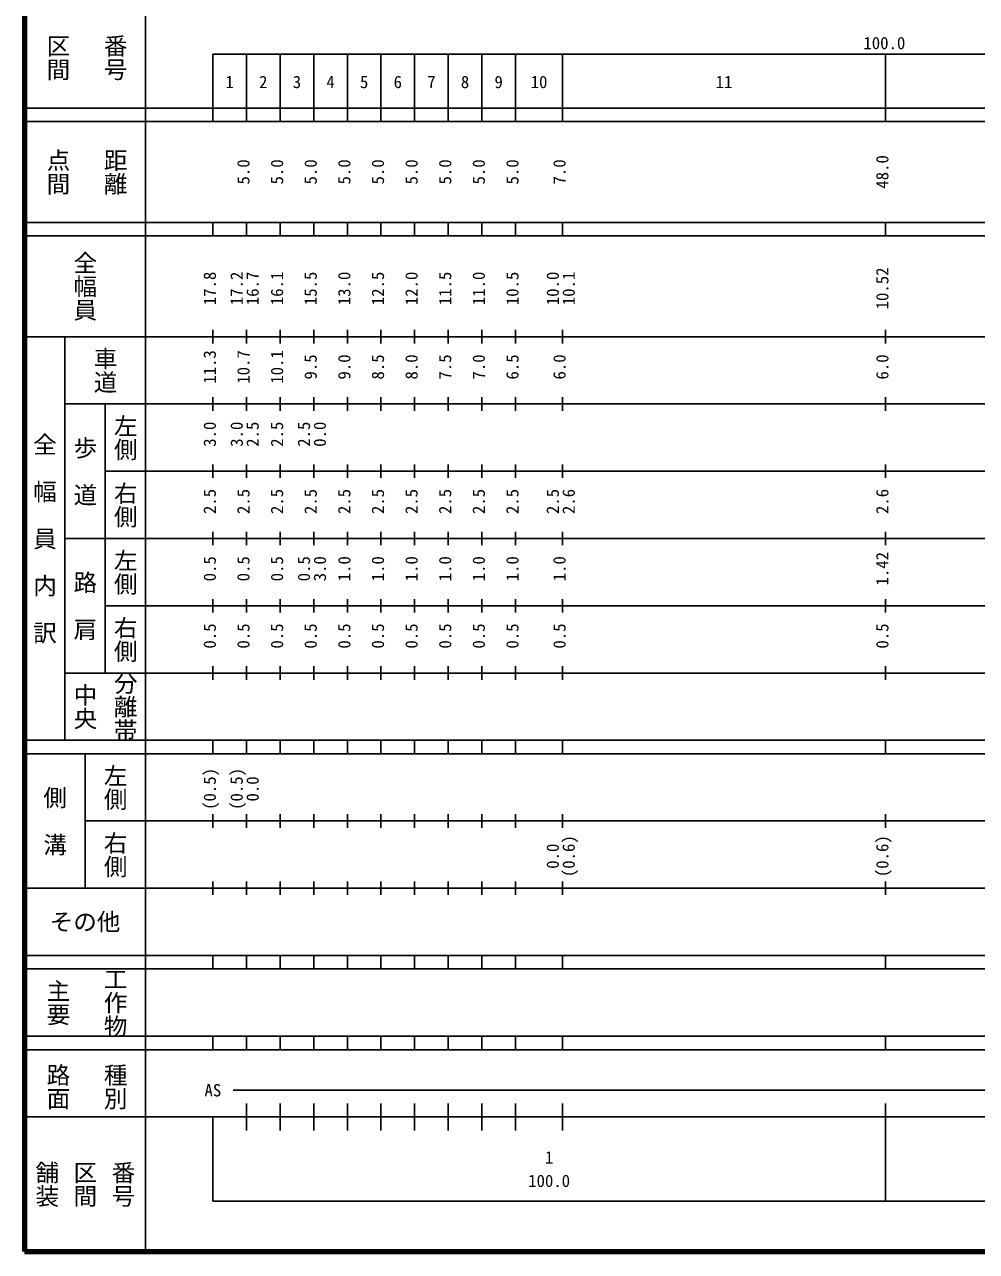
# Model space of a CAD drawing. Units: millimetres on the paper, enlarged 1000 times. Extents: x 40000 to 680000, y 20000 to 380000.
# Drawn here: x 40000 to 181540, y 20000 to 202409 of the extents above; entities that cross this region are included whole.
import ezdxf
from ezdxf.enums import TextEntityAlignment as Align

# ---------------------------------------------------------------- set-up
doc = ezdxf.new("R2010")
doc.units = ezdxf.units.MM
doc.header["$LTSCALE"] = 1000
doc.layers.add('M-TTL', color=2, linetype='Continuous', lineweight=140)
doc.layers.add('M-TTL-BAND', color=7, linetype='Continuous', lineweight=25)
doc.styles.add('@ＭＳ ゴシック', font='')
doc.styles.add('ＭＳ ゴシック', font='')
doc.styles.get('@ＭＳ ゴシック').set_extended_font_data('@MS Gothic')
doc.styles.get('ＭＳ ゴシック').set_extended_font_data('MS Gothic')

msp = doc.modelspace()

# ---------------------------------------------------------------- linework, layer by layer
at = {"layer": 'M-TTL'}
for p, q in [((40000, 380000), (40000, 20000)), ((40000, 20000), (680000, 20000))]:
    msp.add_line(p, q, dxfattribs=at)
at = {"layer": 'M-TTL-BAND'}
for p, q in [((58000, 370000), (58000, 20000)), ((68000, 198000), (579000, 198000)), ((68000, 198000), (68000, 188000)), ((73000, 188000), (73000, 198000)), ((78000, 188000), (78000, 198000)), ((83000, 188000), (83000, 198000)), ((88000, 188000), (88000, 198000)), ((93000, 188000), (93000, 198000)), ((98000, 188000), (98000, 198000)), ((103000, 188000), (103000, 198000)), ((108000, 188000), (108000, 198000)), ((113000, 188000), (113000, 198000)), ((120000, 188000), (120000, 198000)), ((168000, 188000), (168000, 198000)), ((40000, 190000), (579000, 190000)), ((40000, 188000), (579000, 188000)), ((40000, 173000), (579000, 173000)), ((68000, 171000), (68000, 173000)), ((73000, 171000), (73000, 173000)), ((78000, 171000), (78000, 173000)), ((83000, 171000), (83000, 173000)), ((88000, 171000), (88000, 173000)), ((93000, 171000), (93000, 173000)), ((98000, 171000), (98000, 173000)), ((103000, 171000), (103000, 173000)), ((108000, 171000), (108000, 173000)), ((113000, 171000), (113000, 173000)), ((120000, 171000), (120000, 173000)), ((168000, 171000), (168000, 173000)), ((40000, 171000), (579000, 171000)), ((68000, 155000), (68000, 157000)), ((73000, 155000), (73000, 157000)), ((78000, 155000), (78000, 157000)), ((83000, 155000), (83000, 157000)), ((88000, 155000), (88000, 157000)), ((93000, 155000), (93000, 157000)), ((98000, 155000), (98000, 157000)), ((103000, 155000), (103000, 157000)), ((108000, 155000), (108000, 157000)), ((113000, 155000), (113000, 157000)), ((120000, 155000), (120000, 157000)), ((168000, 155000), (168000, 157000)), ((40000, 156000), (579000, 156000)), ((46000, 96000), (46000, 156000)), ((46000, 146000), (579000, 146000)), ((52000, 146000), (52000, 106000)), ((68000, 145000), (68000, 147000)), ((73000, 145000), (73000, 147000)), ((78000, 145000), (78000, 147000)), ((83000, 145000), (83000, 147000)), ((88000, 145000), (88000, 147000)), ((93000, 145000), (93000, 147000)), ((98000, 145000), (98000, 147000)), ((103000, 145000), (103000, 147000)), ((108000, 145000), (108000, 147000)), ((113000, 145000), (113000, 147000)), ((120000, 145000), (120000, 147000)), ((168000, 145000), (168000, 147000)), ((68000, 135000), (68000, 137000)), ((73000, 135000), (73000, 137000)), ((78000, 135000), (78000, 137000)), ((83000, 135000), (83000, 137000)), ((88000, 135000), (88000, 137000)), ((93000, 135000), (93000, 137000)), ((98000, 135000), (98000, 137000)), ((103000, 135000), (103000, 137000)), ((108000, 135000), (108000, 137000)), ((113000, 135000), (113000, 137000)), ((120000, 135000), (120000, 137000)), ((168000, 135000), (168000, 137000)), ((52000, 136000), (579000, 136000)), ((46000, 126000), (579000, 126000)), ((68000, 125000), (68000, 127000)), ((73000, 125000), (73000, 127000)), ((78000, 125000), (78000, 127000)), ((83000, 125000), (83000, 127000)), ((88000, 125000), (88000, 127000)), ((93000, 125000), (93000, 127000)), ((98000, 125000), (98000, 127000)), ((103000, 125000), (103000, 127000)), ((108000, 125000), (108000, 127000)), ((113000, 125000), (113000, 127000)), ((120000, 125000), (120000, 127000)), ((168000, 125000), (168000, 127000)), ((68000, 115000), (68000, 117000)), ((73000, 115000), (73000, 117000)), ((78000, 115000), (78000, 117000)), ((83000, 115000), (83000, 117000)), ((88000, 115000), (88000, 117000)), ((93000, 115000), (93000, 117000)), ((98000, 115000), (98000, 117000)), ((103000, 115000), (103000, 117000)), ((108000, 115000), (108000, 117000)), ((113000, 115000), (113000, 117000)), ((120000, 115000), (120000, 117000)), ((168000, 115000), (168000, 117000)), ((52000, 116000), (579000, 116000)), ((46000, 106000), (579000, 106000)), ((68000, 105000), (68000, 107000)), ((73000, 105000), (73000, 107000)), ((78000, 105000), (78000, 107000)), ((83000, 105000), (83000, 107000)), ((88000, 105000), (88000, 107000)), ((93000, 105000), (93000, 107000)), ((98000, 105000), (98000, 107000)), ((103000, 105000), (103000, 107000)), ((108000, 105000), (108000, 107000)), ((113000, 105000), (113000, 107000)), ((120000, 105000), (120000, 107000)), ((168000, 105000), (168000, 107000)), ((40000, 96000), (579000, 96000)), ((68000, 94000), (68000, 96000)), ((73000, 94000), (73000, 96000)), ((78000, 94000), (78000, 96000)), ((83000, 94000), (83000, 96000)), ((88000, 94000), (88000, 96000)), ((93000, 94000), (93000, 96000)), ((98000, 94000), (98000, 96000)), ((103000, 94000), (103000, 96000)), ((108000, 94000), (108000, 96000)), ((113000, 94000), (113000, 96000)), ((120000, 94000), (120000, 96000)), ((168000, 94000), (168000, 96000)), ((40000, 94000), (579000, 94000)), ((49000, 94000), (49000, 74000)), ((49000, 84000), (579000, 84000)), ((68000, 83000), (68000, 85000)), ((73000, 83000), (73000, 85000)), ((78000, 83000), (78000, 85000)), ((83000, 83000), (83000, 85000)), ((88000, 83000), (88000, 85000)), ((93000, 83000), (93000, 85000)), ((98000, 83000), (98000, 85000)), ((103000, 83000), (103000, 85000)), ((108000, 83000), (108000, 85000)), ((113000, 83000), (113000, 85000)), ((120000, 83000), (120000, 85000)), ((168000, 83000), (168000, 85000)), ((68000, 73000), (68000, 75000)), ((73000, 73000), (73000, 75000)), ((78000, 73000), (78000, 75000)), ((83000, 73000), (83000, 75000)), ((88000, 73000), (88000, 75000)), ((93000, 73000), (93000, 75000)), ((98000, 73000), (98000, 75000)), ((103000, 73000), (103000, 75000)), ((108000, 73000), (108000, 75000)), ((113000, 73000), (113000, 75000)), ((120000, 73000), (120000, 75000)), ((168000, 73000), (168000, 75000)), ((40000, 74000), (579000, 74000)), ((40000, 64000), (579000, 64000)), ((68000, 62000), (68000, 64000)), ((73000, 62000), (73000, 64000)), ((78000, 62000), (78000, 64000)), ((83000, 62000), (83000, 64000)), ((88000, 62000), (88000, 64000)), ((93000, 62000), (93000, 64000)), ((98000, 62000), (98000, 64000)), ((103000, 62000), (103000, 64000)), ((108000, 62000), (108000, 64000)), ((113000, 62000), (113000, 64000)), ((120000, 62000), (120000, 64000)), ((168000, 62000), (168000, 64000)), ((40000, 62000), (579000, 62000)), ((40000, 52000), (579000, 52000)), ((68000, 50000), (68000, 52000)), ((73000, 50000), (73000, 52000)), ((78000, 50000), (78000, 52000)), ((83000, 50000), (83000, 52000)), ((88000, 50000), (88000, 52000)), ((93000, 50000), (93000, 52000)), ((98000, 50000), (98000, 52000)), ((103000, 50000), (103000, 52000)), ((108000, 50000), (108000, 52000)), ((113000, 50000), (113000, 52000)), ((120000, 50000), (120000, 52000)), ((168000, 50000), (168000, 52000)), ((40000, 50000), (579000, 50000)), ((71000, 44000), (558000, 44000)), ((73000, 38000), (73000, 42000)), ((78000, 38000), (78000, 42000)), ((83000, 38000), (83000, 42000)), ((88000, 38000), (88000, 42000)), ((93000, 38000), (93000, 42000)), ((98000, 38000), (98000, 42000)), ((103000, 38000), (103000, 42000)), ((108000, 38000), (108000, 42000)), ((113000, 38000), (113000, 42000)), ((120000, 38000), (120000, 42000)), ((168000, 27500), (168000, 42000)), ((40000, 40000), (579000, 40000)), ((68000, 40000), (68000, 27500)), ((68000, 27500), (579000, 27500))]:
    msp.add_line(p, q, dxfattribs=at)

# ---------------------------------------------------------------- texts
at = {"layer": 'M-TTL-BAND', "style": '@ＭＳ ゴシック'}
for s, p in [('番号', (53500, 197500)), ('区間', (45000, 197500)), ('点間', (45000, 180500)), ('距離', (53500, 180500)), ('全幅員', (49000, 163500)), ('車道', (52000, 151000)), ('左側', (55000, 141000)), ('全\u3000幅\u3000員\u3000内\u3000訳', (43000, 126000)), ('歩\u3000道', (49000, 136000)), ('右側', (55000, 131000)), ('左側', (55000, 121000)), ('路\u3000肩', (49000, 116000)), ('右側', (55000, 111000)), ('分離帯', (55000, 101000)), ('中央', (49000, 101000)), ('左側', (53500, 89000)), ('側\u3000溝', (44500, 84000)), ('右側', (53500, 79000)), ('主要', (45000, 57000)), ('工作物', (53500, 57000)), ('路面', (45000, 44500)), ('種別', (53500, 44500)), ('舗装', (43333, 30000)), ('区間', (49000, 30000)), ('番号', (54667, 30000))]:
    msp.add_text(s, height=2566, rotation=270, dxfattribs=at).set_placement(p, align=Align.MIDDLE_CENTER)
at = {"layer": 'M-TTL-BAND', "style": 'ＭＳ ゴシック'}
for s, p in [('100.0', (167844, 198195)), ('1', (70500, 192405)), ('2', (75500, 192405)), ('3', (80500, 192405)), ('4', (85500, 192405)), ('5', (90500, 192405)), ('6', (95500, 192405)), ('7', (100500, 192405)), ('8', (105500, 192405)), ('9', (110500, 192405)), ('10', (116500, 192405)), ('11', (144000, 192405)), ('AS', (68000, 42500)), ('1', (118000, 32523)), ('100.0', (118000, 29033))]:
    msp.add_text(s, height=1833, dxfattribs=at).set_placement(p, align=Align.BOTTOM_CENTER)
for s, p in [('48.0', (169000, 180500)), ('5.0', (74000, 180500)), ('5.0', (79000, 180500)), ('5.0', (84000, 180500)), ('5.0', (89000, 180500)), ('5.0', (94000, 180500)), ('5.0', (99000, 180500)), ('5.0', (104000, 180500)), ('5.0', (109000, 180500)), ('5.0', (114000, 180500)), ('7.0', (121000, 180500)), ('10.52', (169000, 163174)), ('17.8', (69000, 163174)), ('17.2', (73000, 163174)), ('16.7', (75370, 163174)), ('16.1', (79000, 163174)), ('15.5', (84000, 163174)), ('13.0', (89000, 163174)), ('12.5', (94000, 163174)), ('12.0', (99000, 163174)), ('11.5', (104000, 163174)), ('11.0', (109000, 163174)), ('10.5', (114000, 163174)), ('10.0', (120000, 163174)), ('10.1', (122370, 163174)), ('11.3', (69000, 151500)), ('10.7', (74000, 151500)), ('10.1', (79000, 151500)), ('9.0', (89000, 151500)), ('8.0', (99000, 151500)), ('7.0', (109000, 151500)), ('6.0', (121000, 151500)), ('6.0', (169000, 151500)), ('9.5', (84000, 151500)), ('8.5', (94000, 151500)), ('7.5', (104000, 151500)), ('6.5', (114000, 151500)), ('3.0', (69000, 141500)), ('3.0', (73000, 141500)), ('2.5', (75370, 141500)), ('2.5', (79000, 141500)), ('2.5', (83000, 141500)), ('0.0', (85370, 141500)), ('2.5', (69000, 131500)), ('2.5', (74000, 131500)), ('2.5', (79000, 131500)), ('2.5', (84000, 131500)), ('2.5', (89000, 131500)), ('2.5', (94000, 131500)), ('2.5', (99000, 131500)), ('2.5', (104000, 131500)), ('2.5', (109000, 131500)), ('2.5', (114000, 131500)), ('2.5', (120000, 131500)), ('2.6', (122370, 131500)), ('2.6', (169000, 131500)), ('0.5', (69000, 121500)), ('0.5', (74000, 121500)), ('0.5', (79000, 121500)), ('0.5', (83000, 121500)), ('3.0', (85370, 121500)), ('1.0', (89000, 121500)), ('1.0', (94000, 121500)), ('1.0', (99000, 121500)), ('1.0', (104000, 121500)), ('1.0', (109000, 121500)), ('1.0', (114000, 121500)), ('1.0', (121000, 121500)), ('1.42', (169000, 121500)), ('0.5', (69000, 111500)), ('0.5', (74000, 111500)), ('0.5', (79000, 111500)), ('0.5', (84000, 111500)), ('0.5', (89000, 111500)), ('0.5', (94000, 111500)), ('0.5', (99000, 111500)), ('0.5', (104000, 111500)), ('0.5', (109000, 111500)), ('0.5', (114000, 111500)), ('0.5', (121000, 111500)), ('0.5', (169000, 111500)), ('(0.5)', (69000, 88764)), ('(0.5)', (73000, 88764)), ('0.0', (75370, 88764)), ('0.0', (120000, 78764)), ('(0.6)', (122370, 78764)), ('(0.6)', (169000, 78764))]:
    msp.add_text(s, height=1833, rotation=90, dxfattribs=at).set_placement(p, align=Align.BOTTOM_CENTER)
msp.add_text('その他', height=2566, dxfattribs=at).set_placement((49000, 69000), align=Align.MIDDLE_CENTER)

doc.saveas('drawing.dxf')
